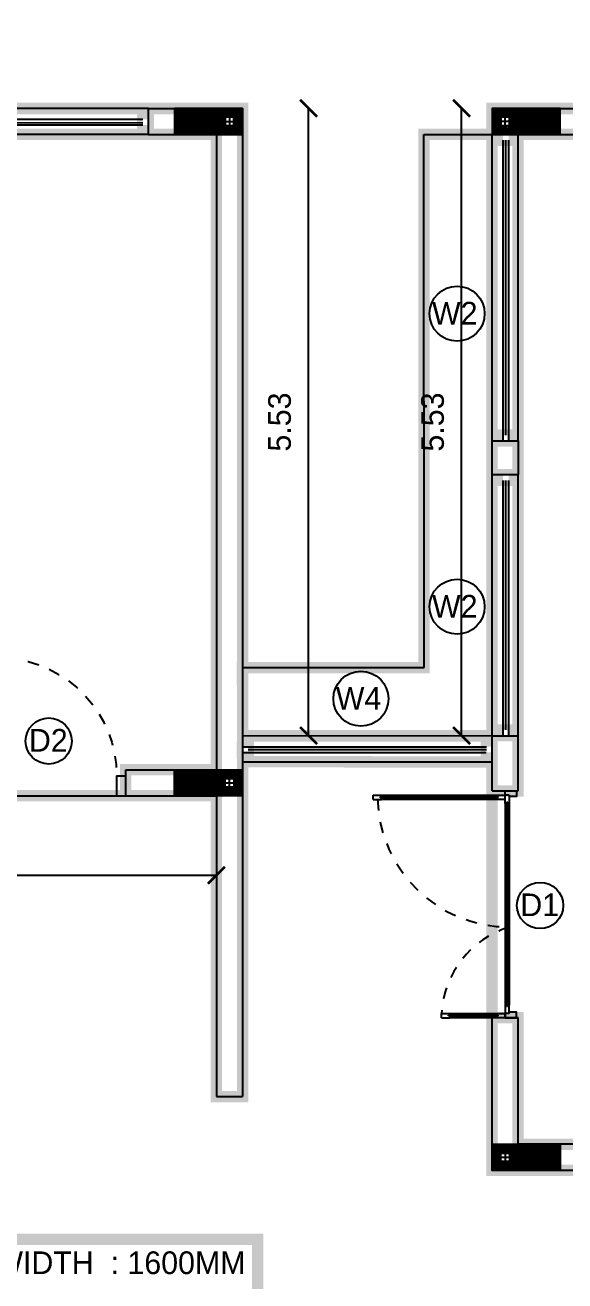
# Model space of a CAD drawing. Header units: metres. Extents: x 6101839 to 6102590, y -6659932 to -6659648.
# Drawn here: x 6102204.74 to 6102209.5, y -6659699.65 to -6659688.58 of the extents above; entities that cross this region are included whole.
import ezdxf

# ---------------------------------------------------------------- set-up
doc = ezdxf.new("R2010")
doc.units = ezdxf.units.M
doc.header["$LTSCALE"] = 500
doc.header["$MEASUREMENT"] = 0
doc.linetypes.add('DASHED2', pattern=[0.375, 0.25, -0.125])
doc.linetypes.add('HIDDEN', pattern=[0.375, 0.25, -0.125])
doc.layers.get('0').update_dxf_attribs({"linetype": 'CONTINUOUS'})
doc.layers.get('Defpoints').update_dxf_attribs({"linetype": 'CONTINUOUS'})
for name, color, linetype in [('above', 250, 'DASHED2'), ('BLK_1_FLR_1_BLT_UP_AREA', 26, 'CONTINUOUS'), ('BLK_1_FLR_1_CARPET_AREA', 25, 'CONTINUOUS'), ('BLK_1_FLR_1_CHAJJA', 6, 'CONTINUOUS'), ('BLK_1_LVL_1_BLDG_FOOT_PRINT', 1, 'CONTINUOUS'), ('COL', 2, 'CONTINUOUS'), ('DIM', 205, 'CONTINUOUS'), ('DOORTEXT', 13, 'CONTINUOUS'), ('ED', 30, 'CONTINUOUS'), ('FURN1', 252, 'CONTINUOUS'), ('FURNITURE', 252, 'CONTINUOUS'), ('FURNITURES', 252, 'CONTINUOUS'), ('HATCH', 15, 'CONTINUOUS'), ('T E X T', 7, 'CONTINUOUS'), ('W-SCH', 205, 'CONTINUOUS'), ('wall', 125, 'CONTINUOUS'), ('wall1', 125, 'CONTINUOUS'), ('WIN', 252, 'CONTINUOUS'), ('WINDOWS', 252, 'CONTINUOUS')]:
    doc.layers.add(name, color=color, linetype=linetype)
doc.styles.add('GD', font='GOTHIC.TTF')
doc.styles.add('RM', font='GOTHIC.TTF')
doc.styles.add('USA TEXT', font='GOTHIC.TTF')
doc.dimstyles.new('1-100-ED', dxfattribs={"dimtxt": 0.2, "dimasz": 0.15, "dimexe": 0.18, "dimexo": 0.0625, "dimgap": 0.15, "dimtad": 1, "dimzin": 0, "dimdsep": 46, "dimtxsty": 'USA TEXT', "dimblk": 'ARCHTICK', "dimcen": 0.1, "dimse1": 1, "dimse2": 1, "dimclrd": 256, "dimclrt": 256, "dimadec": 0, "dimazin": 0, "dimtfac": 1, "dimtofl": 0, "dimtmove": 0, "dimatfit": 3, "dimldrblk": 'ARCHTICK', "dimfxl": 0.18, "dimtolj": 1, "dimtzin": 0, "dimarcsym": 0})

# ---------------------------------------------------------------- blocks, each defined once
blk = doc.blocks.new('PIO-DOOR 750')
at = {"layer": 'FURN1'}
for p, q in [((-110, -50), (-110, 0)), ((0, -50), (-110, -50)), ((0, -50), (0, 0)), ((0, -662.5), (0, -750)), ((648.9, -662.5), (0, -662.5)), ((648.9, -662.5), (648.9, -700)), ((-110, -700), (-110, -750)), ((0, -700), (-110, -700)), ((648.9, -700), (0, -700))]:
    blk.add_line(p, q, dxfattribs=at)
at = {"layer": 'FURN1', "linetype": 'HIDDEN', "ltscale": 0.5}
blk.add_arc((0, -700), 650, 3.3033, 90.00406, dxfattribs=at)
blk = doc.blocks.new('NEWCOL')
at = {"layer": 'HATCH'}
h = blk.add_hatch(dxfattribs=at)
h.set_pattern_fill('ANSI31', color=256, scale=3, angle=270, style=0)
h.set_pattern_definition([(315, (-629970.926, -258732.088), (6.73519209, 6.73519209), [])])
h.paths.add_polyline_path([(0, 115), (-115, 115), (-115, 0), (-37.5, 0), (-37.5, 37.5), (0, 37.5)])
h.paths.add_polyline_path([(115, 115), (0, 115), (0, 37.5), (37.5, 37.5), (37.5, 0), (115, 0)])
h.paths.add_polyline_path([(115, 0), (37.5, 0), (37.5, -37.5), (0, -37.5), (0, -485), (115, -485)])
h.paths.add_polyline_path([(0, -37.5), (-37.5, -37.5), (-37.5, 0), (-115, 0), (-115, -485), (0, -485)])
at = {"layer": 'COL'}
for p, q in [((0, -485), (0, 115)), ((-115, 0), (115, 0))]:
    blk.add_line(p, q, dxfattribs=at)
for points in [[(-115, -485), (115, -485), (115, 115), (-115, 115)], [(-37.5, -37.5), (37.5, -37.5), (37.5, 37.5), (-37.5, 37.5)]]:
    blk.add_lwpolyline(points, close=True, dxfattribs=at)
blk = doc.blocks.new('_ArchTick')
at = {"color": 0, "linetype": 'ByBlock', "const_width": 0.15}
blk.add_lwpolyline([(-0.5, -0.5), (0.5, 0.5)], dxfattribs=at)
blk = doc.blocks.new('*D264')
at = {"layer": 'Defpoints', "color": 0, "transparency": 16777216}
for p in [(6102199.85, -6659695.376), (6102206.425, -6659695.376), (6102206.425, -6659696.076)]:
    blk.add_point(p, dxfattribs=at)
at = {"layer": 'ED', "lineweight": -2, "transparency": 16777216}
blk.add_line((6102199.85, -6659696.076), (6102206.425, -6659696.076), dxfattribs=at)
at = {"layer": 'ED', "lineweight": -2, "transparency": 16777216, "xscale": 0.15, "yscale": 0.15, "zscale": 0.15, "rotation": 180}
blk.add_blockref('_ArchTick', (6102199.85, -6659696.076), dxfattribs=at)
at = {"layer": 'ED', "lineweight": -2, "transparency": 16777216, "xscale": 0.15, "yscale": 0.15, "zscale": 0.15}
blk.add_blockref('_ArchTick', (6102206.425, -6659696.076), dxfattribs=at)
at = {"layer": 'ED', "transparency": 16777216, "insert": (6102203.137, -6659695.821), "char_height": 0.2, "attachment_point": 5, "style": 'USA TEXT'}
blk.add_mtext('\\A1;6.57', dxfattribs=at)
blk = doc.blocks.new('A$C607F0CF8')
at = {"layer": 'FURNITURES', "color": 233}
for p, q in [((-37, -280), (-37, -342)), ((-22, -330), (-16, -330)), ((-22, -342), (-22, -330)), ((-16, -342), (-16, -330)), ((0, -342), (0, -267)), ((-37, -342), (-22, -342)), ((-16, -342), (0, -342)), ((-37, -2180), (-37, -2118)), ((-37, -2118), (-22, -2118)), ((-22, -2118), (-22, -2130)), ((-22, -2130), (-16, -2130)), ((-16, -2118), (0, -2118)), ((-16, -2118), (-16, -2130)), ((0, -2118), (0, -2193))]:
    blk.add_line(p, q, dxfattribs=at)
at = {"layer": 'FURNITURES', "color": 250}
for p, q in [((-22, -2118), (-22, -330)), ((-16, -2118), (-16, -330)), ((-37, -2118), (-37, -342)), ((0, -2118), (0, -342))]:
    blk.add_line(p, q, dxfattribs=at)
at = {"layer": 'FURNITURES', "color": 250, "linetype": 'HIDDEN', "ltscale": 0.5}
for centre, radius, start, end in [((-285, -219), 847, 286.9835, 356.7492), ((-37, -2193), 1163, 1.8478, 90.0015)]:
    blk.add_arc(centre, radius, start, end, dxfattribs=at)
at = {"layer": 'wall', "color": 7}
for p, q in [((-37, -267), (0, -267)), ((-37, -267), (-37, -280)), ((0, -230), (75, -230)), ((0, -230), (0, -267)), ((75, -267), (0, -267)), ((62, -246), (62, -252)), ((75, -246), (62, -246)), ((75, -252), (62, -252)), ((75, -230), (75, -246)), ((75, -230), (486, -230)), ((75, -246), (499, -246)), ((75, -252), (75, -267)), ((75, -252), (499, -252)), ((486, -267), (75, -267)), ((561, -230), (486, -230)), ((486, -230), (486, -246)), ((486, -246), (499, -246)), ((486, -252), (486, -267)), ((486, -252), (499, -252)), ((561, -267), (486, -267)), ((499, -246), (499, -252)), ((561, -230), (561, -267)), ((-37, -2193), (-37, -2180)), ((-37, -2193), (0, -2193)), ((0, -2155), (75, -2155)), ((0, -2155), (0, -2193)), ((75, -2193), (0, -2193)), ((62, -2171), (62, -2177)), ((75, -2171), (62, -2171)), ((75, -2177), (62, -2177)), ((75, -2155), (75, -2171)), ((75, -2155), (1088, -2155)), ((75, -2171), (1100, -2171)), ((75, -2177), (75, -2193)), ((75, -2177), (1100, -2177)), ((1088, -2192), (75, -2193)), ((1162, -2155), (1088, -2155)), ((1088, -2155), (1088, -2171)), ((1088, -2171), (1100, -2171)), ((1088, -2177), (1088, -2192)), ((1088, -2177), (1100, -2177)), ((1162, -2192), (1088, -2192)), ((1100, -2171), (1100, -2177)), ((1162, -2155), (1162, -2192))]:
    blk.add_line(p, q, dxfattribs=at)
for points in [[(0, -267), (0, -230), (-100, -230), (-100, -280), (-37, -280)], [(0, -2193), (0, -2230), (-100, -2230), (-100, -2180), (-37, -2180)]]:
    blk.add_lwpolyline(points, dxfattribs=at)
blk = doc.blocks.new('*D340')
at = {"layer": 'Defpoints', "color": 0, "transparency": 16777216}
for p in [(6102204.425, -6659688.103), (6102204.31, -6659689.718), (6102204.425, -6659689.743)]:
    blk.add_point(p, dxfattribs=at)
at = {"layer": 'ED', "lineweight": -2, "transparency": 16777216}
for p, q in [((6102204.31, -6659688.103), (6102204.16, -6659688.103)), ((6102204.425, -6659688.103), (6102205.492, -6659688.103))]:
    blk.add_line(p, q, dxfattribs=at)
at = {"layer": 'ED', "lineweight": -2, "transparency": 16777216, "xscale": 0.15, "yscale": 0.15, "zscale": 0.15}
blk.add_blockref('_ArchTick', (6102204.31, -6659688.103), dxfattribs=at)
at = {"layer": 'ED', "lineweight": -2, "transparency": 16777216, "xscale": 0.15, "yscale": 0.15, "zscale": 0.15, "rotation": 180}
blk.add_blockref('_ArchTick', (6102204.425, -6659688.103), dxfattribs=at)
at = {"layer": 'ED', "transparency": 16777216, "insert": (6102205.108, -6659687.848), "char_height": 0.2, "attachment_point": 5, "style": 'USA TEXT'}
blk.add_mtext('\\A1;0.11', dxfattribs=at)
blk = doc.blocks.new('*D341')
at = {"layer": 'Defpoints', "color": 0, "transparency": 16777216}
for p in [(6102206.425, -6659688.103), (6102204.31, -6659689.718), (6102206.425, -6659689.741)]:
    blk.add_point(p, dxfattribs=at)
at = {"layer": 'ED', "lineweight": -2, "transparency": 16777216}
blk.add_line((6102204.31, -6659688.103), (6102206.425, -6659688.103), dxfattribs=at)
at = {"layer": 'ED', "lineweight": -2, "transparency": 16777216, "xscale": 0.15, "yscale": 0.15, "zscale": 0.15, "rotation": 180}
blk.add_blockref('_ArchTick', (6102204.31, -6659688.103), dxfattribs=at)
at = {"layer": 'ED', "lineweight": -2, "transparency": 16777216, "xscale": 0.15, "yscale": 0.15, "zscale": 0.15}
blk.add_blockref('_ArchTick', (6102206.425, -6659688.103), dxfattribs=at)
at = {"layer": 'ED', "transparency": 16777216, "insert": (6102205.367, -6659687.849), "char_height": 0.2, "attachment_point": 5, "style": 'USA TEXT'}
blk.add_mtext('\\A1;2.11', dxfattribs=at)
blk = doc.blocks.new('*D342')
at = {"layer": 'Defpoints', "color": 0, "transparency": 16777216}
for p in [(6102206.655, -6659688.103), (6102206.425, -6659689.741), (6102206.655, -6659689.755)]:
    blk.add_point(p, dxfattribs=at)
at = {"layer": 'ED', "lineweight": -2, "transparency": 16777216}
for p, q in [((6102206.425, -6659688.103), (6102206.275, -6659688.103)), ((6102206.655, -6659688.103), (6102207.775, -6659688.103))]:
    blk.add_line(p, q, dxfattribs=at)
at = {"layer": 'ED', "lineweight": -2, "transparency": 16777216, "xscale": 0.15, "yscale": 0.15, "zscale": 0.15}
blk.add_blockref('_ArchTick', (6102206.425, -6659688.103), dxfattribs=at)
at = {"layer": 'ED', "lineweight": -2, "transparency": 16777216, "xscale": 0.15, "yscale": 0.15, "zscale": 0.15, "rotation": 180}
blk.add_blockref('_ArchTick', (6102206.655, -6659688.103), dxfattribs=at)
at = {"layer": 'ED', "transparency": 16777216, "insert": (6102207.365, -6659687.848), "char_height": 0.2, "attachment_point": 5, "style": 'USA TEXT'}
blk.add_mtext('\\A1;0.23', dxfattribs=at)
blk = doc.blocks.new('*D343')
at = {"layer": 'Defpoints', "color": 0, "transparency": 16777216}
for p in [(6102208.854, -6659688.103), (6102206.655, -6659689.755), (6102208.854, -6659689.734)]:
    blk.add_point(p, dxfattribs=at)
at = {"layer": 'ED', "lineweight": -2, "transparency": 16777216}
blk.add_line((6102206.655, -6659688.103), (6102208.854, -6659688.103), dxfattribs=at)
at = {"layer": 'ED', "lineweight": -2, "transparency": 16777216, "xscale": 0.15, "yscale": 0.15, "zscale": 0.15, "rotation": 180}
blk.add_blockref('_ArchTick', (6102206.655, -6659688.103), dxfattribs=at)
at = {"layer": 'ED', "lineweight": -2, "transparency": 16777216, "xscale": 0.15, "yscale": 0.15, "zscale": 0.15}
blk.add_blockref('_ArchTick', (6102208.854, -6659688.103), dxfattribs=at)
at = {"layer": 'ED', "transparency": 16777216, "insert": (6102207.754, -6659687.848), "char_height": 0.2, "attachment_point": 5, "style": 'USA TEXT'}
blk.add_mtext('\\A1;2.20', dxfattribs=at)
blk = doc.blocks.new('*D344')
at = {"layer": 'Defpoints', "color": 0, "transparency": 16777216}
for p in [(6102209.084, -6659688.103), (6102208.854, -6659689.734), (6102209.084, -6659689.781)]:
    blk.add_point(p, dxfattribs=at)
at = {"layer": 'ED', "lineweight": -2, "transparency": 16777216}
for p, q in [((6102208.854, -6659688.103), (6102208.704, -6659688.103)), ((6102209.084, -6659688.103), (6102210.205, -6659688.103))]:
    blk.add_line(p, q, dxfattribs=at)
at = {"layer": 'ED', "lineweight": -2, "transparency": 16777216, "xscale": 0.15, "yscale": 0.15, "zscale": 0.15}
blk.add_blockref('_ArchTick', (6102208.854, -6659688.103), dxfattribs=at)
at = {"layer": 'ED', "lineweight": -2, "transparency": 16777216, "xscale": 0.15, "yscale": 0.15, "zscale": 0.15, "rotation": 180}
blk.add_blockref('_ArchTick', (6102209.084, -6659688.103), dxfattribs=at)
at = {"layer": 'ED', "transparency": 16777216, "insert": (6102209.795, -6659687.848), "char_height": 0.2, "attachment_point": 5, "style": 'USA TEXT'}
blk.add_mtext('\\A1;0.23', dxfattribs=at)
blk = doc.blocks.new('*D345')
at = {"layer": 'Defpoints', "color": 0, "transparency": 16777216}
for p in [(6102218.854, -6659688.103), (6102209.084, -6659689.781), (6102218.854, -6659690.391)]:
    blk.add_point(p, dxfattribs=at)
at = {"layer": 'ED', "lineweight": -2, "transparency": 16777216}
blk.add_line((6102209.084, -6659688.103), (6102218.854, -6659688.103), dxfattribs=at)
at = {"layer": 'ED', "lineweight": -2, "transparency": 16777216, "xscale": 0.15, "yscale": 0.15, "zscale": 0.15, "rotation": 180}
blk.add_blockref('_ArchTick', (6102209.084, -6659688.103), dxfattribs=at)
at = {"layer": 'ED', "lineweight": -2, "transparency": 16777216, "xscale": 0.15, "yscale": 0.15, "zscale": 0.15}
blk.add_blockref('_ArchTick', (6102218.854, -6659688.103), dxfattribs=at)
at = {"layer": 'ED', "transparency": 16777216, "insert": (6102213.969, -6659687.848), "char_height": 0.2, "attachment_point": 5, "style": 'USA TEXT'}
blk.add_mtext('\\A1;9.77', dxfattribs=at)
blk = doc.blocks.new('*D1237')
at = {"layer": 'Defpoints', "color": 0, "transparency": 16777216}
for p in [(6102208.586, -6659689.317), (6102208.855, -6659689.317), (6102208.854, -6659694.846)]:
    blk.add_point(p, dxfattribs=at)
at = {"layer": 'ED', "lineweight": -2, "transparency": 16777216}
blk.add_line((6102208.586, -6659694.846), (6102208.586, -6659689.317), dxfattribs=at)
at = {"layer": 'ED', "lineweight": -2, "transparency": 16777216, "xscale": 0.15, "yscale": 0.15, "zscale": 0.15}
for p, rotation in [((6102208.586, -6659689.317), 90), ((6102208.586, -6659694.846), 270)]:
    blk.add_blockref('_ArchTick', p, dxfattribs=dict(at, rotation=rotation))
at = {"layer": 'ED', "transparency": 16777216, "insert": (6102208.331, -6659692.082), "char_height": 0.2, "attachment_point": 5, "rotation": 90, "style": 'USA TEXT'}
blk.add_mtext('\\A1;5.53', dxfattribs=at)
blk = doc.blocks.new('*D1238')
at = {"layer": 'Defpoints', "color": 0, "transparency": 16777216}
for p in [(6102206.655, -6659689.317), (6102207.237, -6659689.317), (6102206.655, -6659694.846)]:
    blk.add_point(p, dxfattribs=at)
at = {"layer": 'ED', "lineweight": -2, "transparency": 16777216}
blk.add_line((6102207.237, -6659694.846), (6102207.237, -6659689.317), dxfattribs=at)
at = {"layer": 'ED', "lineweight": -2, "transparency": 16777216, "xscale": 0.15, "yscale": 0.15, "zscale": 0.15}
for p, rotation in [((6102207.237, -6659689.317), 90), ((6102207.237, -6659694.846), 270)]:
    blk.add_blockref('_ArchTick', p, dxfattribs=dict(at, rotation=rotation))
at = {"layer": 'ED', "transparency": 16777216, "insert": (6102206.982, -6659692.082), "char_height": 0.2, "attachment_point": 5, "rotation": 90, "style": 'USA TEXT'}
blk.add_mtext('\\A1;5.53', dxfattribs=at)

msp = doc.modelspace()

# ---------------------------------------------------------------- linework, layer by layer
at = {"layer": 'above', "linetype": 'ByBlock'}
for p, q in [((6102208.25453, -6659694.24613), (6102208.25442, -6659689.54747)), ((6102208.25442, -6659689.54747), (6102208.85433, -6659689.54747)), ((6102206.65415, -6659694.24623), (6102208.25453, -6659694.24613))]:
    msp.add_line(p, q, dxfattribs=at)
at = {"layer": 'above', "const_width": 0.1}
msp.add_lwpolyline([(6102208.85426, -6659689.54747), (6102208.25442, -6659689.54748), (6102208.25453, -6659694.24613), (6102206.65456, -6659694.24613)], dxfattribs=at)
at = {"layer": 'BLK_1_FLR_1_BLT_UP_AREA', "color": 26, "linetype": 'Continuous', "const_width": 0.1}
msp.add_lwpolyline([(6102198.11957, -6659701.95746), (6102198.11957, -6659697.79746), (6102199.61957, -6659697.79722), (6102199.61957, -6659695.37623), (6102198.11957, -6659695.37623), (6102198.11957, -6659689.31739), (6102206.65456, -6659689.31739), (6102206.65492, -6659694.84623), (6102208.85456, -6659694.8461), (6102208.85433, -6659689.31746), (6102229.08432, -6659689.31746)], dxfattribs=at)
at = {"layer": 'BLK_1_FLR_1_CARPET_AREA', "color": 15, "const_width": 0.1}
for points in [[(6102198.34957, -6659689.54739), (6102206.42456, -6659689.54739), (6102206.4248, -6659695.14623), (6102205.62456, -6659695.14623), (6102205.62455, -6659695.37627), (6102204.42456, -6659695.37623), (6102204.42456, -6659695.14623), (6102198.34957, -6659695.14623)], [(6102209.08433, -6659698.44746), (6102209.08433, -6659697.33246), (6102208.85434, -6659697.33246), (6102208.85434, -6659695.33246), (6102209.08433, -6659695.33246), (6102209.08426, -6659689.54746), (6102218.85433, -6659689.54746), (6102218.85433, -6659696.21746), (6102214.85433, -6659696.21746), (6102214.85433, -6659696.44746), (6102215.08432, -6659696.44746), (6102215.08432, -6659698.44746)]]:
    msp.add_lwpolyline(points, close=True, dxfattribs=at)
msp.add_lwpolyline([(6102198.34957, -6659701.72745), (6102198.34957, -6659698.02746), (6102204.48309, -6659698.02746), (6102204.48309, -6659697.79746), (6102199.84957, -6659697.79746), (6102199.84957, -6659695.37623), (6102206.42456, -6659695.37623), (6102206.42456, -6659698.02746), (6102206.65456, -6659698.02746), (6102206.65437, -6659695.07623), (6102208.85445, -6659695.07725), (6102208.85445, -6659698.67746), (6102215.08432, -6659698.67746), (6102215.08432, -6659696.44746), (6102216.88432, -6659696.44746), (6102216.88432, -6659698.67746), (6102221.05433, -6659698.67746), (6102221.05433, -6659696.44746), (6102222.85433, -6659696.44746), (6102222.85433, -6659698.67746), (6102229.08432, -6659698.67746)], dxfattribs=at)
at = {"layer": 'BLK_1_FLR_1_CHAJJA', "linetype": 'Continuous', "const_width": 0.1}
msp.add_lwpolyline([(6102206.65415, -6659694.24623), (6102208.25453, -6659694.24613), (6102208.25442, -6659689.54747), (6102208.85435, -6659689.54744), (6102208.85469, -6659694.84609), (6102206.65492, -6659694.84623)], close=True, dxfattribs=at)
at = {"layer": 'BLK_1_LVL_1_BLDG_FOOT_PRINT', "ltscale": 400, "const_width": 0.1}
msp.add_lwpolyline([(6102198.11957, -6659701.95935), (6102198.11957, -6659697.79935), (6102199.61957, -6659697.79912), (6102199.61957, -6659695.37813), (6102198.11957, -6659695.37813), (6102198.11957, -6659689.31928), (6102206.65456, -6659689.31928), (6102206.65492, -6659694.84813), (6102208.85456, -6659694.84799), (6102208.85433, -6659689.31935), (6102229.08432, -6659689.31935)], dxfattribs=at)
at = {"layer": 'ED', "linetype": 'ByBlock'}
msp.add_line((6102204.42456, -6659695.37623), (6102205.62456, -6659695.37627), dxfattribs=at)
at = {"layer": 'FURN1', "const_width": 0.1}
for points in [[(6102205.82456, -6659689.41542), (6102205.77455, -6659689.41542), (6102205.77455, -6659689.46536), (6102205.82456, -6659689.4654)], [(6102208.95133, -6659689.54746), (6102208.95133, -6659689.59746), (6102209.00133, -6659689.59746), (6102209.00133, -6659689.54746)], [(6102208.95133, -6659689.54809), (6102208.95133, -6659689.59809), (6102209.00133, -6659689.59808), (6102209.00133, -6659689.54808)], [(6102208.95147, -6659692.24785), (6102208.95147, -6659692.19785), (6102209.00147, -6659692.19784), (6102209.00147, -6659692.24784)], [(6102208.95147, -6659692.24722), (6102208.95147, -6659692.19722), (6102209.00147, -6659692.19722), (6102209.00147, -6659692.24722)], [(6102208.95148, -6659692.54584), (6102208.95148, -6659692.59584), (6102209.00148, -6659692.59584), (6102209.00148, -6659692.54584)], [(6102208.95148, -6659692.54647), (6102208.95148, -6659692.59647), (6102209.00148, -6659692.59647), (6102209.00148, -6659692.54647)], [(6102208.95163, -6659694.8456), (6102208.95162, -6659694.7956), (6102209.00162, -6659694.7956), (6102209.00163, -6659694.8456)], [(6102208.95162, -6659694.84623), (6102208.95162, -6659694.79623), (6102209.00162, -6659694.79622), (6102209.00162, -6659694.84622)], [(6102206.65419, -6659694.9433), (6102206.70419, -6659694.94329), (6102206.70419, -6659694.99329), (6102206.65419, -6659694.9933)], [(6102206.65482, -6659694.9433), (6102206.70482, -6659694.9433), (6102206.70482, -6659694.9933), (6102206.65482, -6659694.9933)], [(6102208.8538, -6659694.94315), (6102208.8038, -6659694.94316), (6102208.80381, -6659694.99316), (6102208.85381, -6659694.99315)], [(6102208.85443, -6659694.94315), (6102208.80443, -6659694.94315), (6102208.80443, -6659694.99315), (6102208.85443, -6659694.99315)]]:
    msp.add_lwpolyline(points, close=True, dxfattribs=at)
at = {"layer": 'FURNITURE', "linetype": 'ByBlock', "ltscale": 0.2}
for p, q in [((6102205.77459, -6659689.41542), (6102198.99963, -6659689.41542)), ((6102205.77455, -6659689.4654), (6102198.9996, -6659689.4654)), ((6102208.95147, -6659692.24722), (6102208.95133, -6659689.59746)), ((6102209.00147, -6659692.24722), (6102209.00133, -6659689.59808)), ((6102208.95163, -6659694.8456), (6102208.95148, -6659692.59584)), ((6102209.00163, -6659694.8456), (6102209.00149, -6659692.59647)), ((6102206.65482, -6659694.9433), (6102208.80443, -6659694.94315)), ((6102206.65482, -6659694.9933), (6102208.80381, -6659694.99316))]:
    msp.add_line(p, q, dxfattribs=at)
at = {"layer": 'FURNITURE', "color": 4, "linetype": 'ByBlock', "ltscale": 0.2}
for p, q in [((6102205.77457, -6659689.44698), (6102198.99961, -6659689.44041)), ((6102208.97647, -6659692.19722), (6102208.97633, -6659689.59746)), ((6102208.97662, -6659694.7956), (6102208.97649, -6659692.59584)), ((6102206.70482, -6659694.9683), (6102208.80443, -6659694.96816))]:
    msp.add_line(p, q, dxfattribs=at)
at = {"layer": 'W-SCH'}
for centre, radius in [((6102208.54639, -6659691.12691), 0.24242), ((6102208.54639, -6659693.70941), 0.24242), ((6102207.69831, -6659694.52046), 0.24242), ((6102204.94557, -6659694.89323), 0.20375), ((6102209.27766, -6659696.34289), 0.20375)]:
    msp.add_circle(centre, radius, dxfattribs=at)
at = {"layer": 'wall1', "linetype": 'ByBlock'}
for p, q in [((6102205.82456, -6659689.31739), (6102206.65456, -6659689.31739)), ((6102205.82456, -6659689.54739), (6102205.82456, -6659689.31739)), ((6102206.65456, -6659689.31739), (6102206.65456, -6659698.02746)), ((6102208.85433, -6659689.31746), (6102210.16934, -6659689.31749)), ((6102205.82456, -6659689.54739), (6102206.42456, -6659689.54739)), ((6102206.42456, -6659689.54739), (6102206.42456, -6659695.14623)), ((6102208.85433, -6659689.54747), (6102209.08433, -6659689.54746)), ((6102209.08433, -6659689.54746), (6102210.16933, -6659689.54746)), ((6102208.85442, -6659692.54585), (6102208.85439, -6659692.24785)), ((6102208.85441, -6659692.24785), (6102209.08447, -6659692.24784)), ((6102209.08447, -6659692.24784), (6102209.0845, -6659692.54584)), ((6102208.85449, -6659692.54585), (6102209.08449, -6659692.54584)), ((6102208.85433, -6659695.33246), (6102208.85456, -6659694.84623)), ((6102208.85456, -6659694.84623), (6102209.08463, -6659694.84622)), ((6102209.08433, -6659695.33246), (6102209.08433, -6659694.84622)), ((6102205.62456, -6659695.14627), (6102206.42456, -6659695.14623)), ((6102205.62456, -6659695.37627), (6102205.62456, -6659695.14627)), ((6102205.62456, -6659695.37627), (6102206.42456, -6659695.37623)), ((6102206.42456, -6659695.37623), (6102206.42456, -6659698.02746)), ((6102208.85433, -6659695.33246), (6102209.08433, -6659695.33246)), ((6102208.85433, -6659698.67746), (6102208.85434, -6659697.33246)), ((6102209.08434, -6659697.33246), (6102208.85434, -6659697.33246)), ((6102209.08433, -6659698.44746), (6102209.08434, -6659697.33246)), ((6102206.42456, -6659698.02746), (6102206.65456, -6659698.02746)), ((6102215.08432, -6659698.44746), (6102209.08433, -6659698.44746)), ((6102215.08432, -6659698.67746), (6102208.85433, -6659698.67746))]:
    msp.add_line(p, q, dxfattribs=at)
at = {"layer": 'WIN', "const_width": 0.1}
msp.add_lwpolyline([(6102204.34371, -6659700.47148), (6102206.78862, -6659700.47148), (6102206.78862, -6659699.28498), (6102204.34371, -6659699.28498)], close=True, dxfattribs=at)
at = {"layer": 'WINDOWS', "linetype": 'ByBlock'}
for p, q in [((6102205.82456, -6659689.31739), (6102198.94957, -6659689.31739)), ((6102205.82456, -6659689.54739), (6102198.94957, -6659689.54739)), ((6102208.85441, -6659692.24785), (6102208.85426, -6659689.54747)), ((6102209.08441, -6659692.24784), (6102209.08426, -6659689.54746)), ((6102208.85456, -6659694.84623), (6102208.85442, -6659692.54585)), ((6102209.08456, -6659694.84622), (6102209.08442, -6659692.54584)), ((6102206.65419, -6659694.84623), (6102208.85442, -6659694.84609)), ((6102206.6542, -6659695.07623), (6102208.85444, -6659695.07609))]:
    msp.add_line(p, q, dxfattribs=at)

# ---------------------------------------------------------------- block references
at = {"layer": 'COL', "yscale": 0.001, "zscale": 0.001}
for p, xscale, rotation in [((6102206.53956, -6659689.43239), 0.001, 270), ((6102208.96933, -6659689.43246), 0.001, 90), ((6102206.53956, -6659695.26123), -0.001, 270), ((6102208.96933, -6659698.56246), -0.001, 90)]:
    msp.add_blockref('NEWCOL', p, dxfattribs=dict(at, xscale=xscale, rotation=rotation))
at = {"layer": 'DIM', "xscale": 0.001, "yscale": 0.001, "zscale": 0.001, "rotation": 180}
msp.add_blockref('A$C607F0CF8', (6102208.96919, -6659697.56245), dxfattribs=at)
at = {"layer": 'FURN1', "xscale": -0.0015999999611671, "yscale": 0.0015999999623746, "zscale": 0.0015999999622463, "rotation": 269.9983603543528}
msp.add_blockref('PIO-DOOR 750', (6102205.62456, -6659695.20027), dxfattribs=at)

# ---------------------------------------------------------------- texts
at = {"layer": 'DOORTEXT', "color": 3, "style": 'RM'}
for s, p in [('W2', (6102208.32519, -6659691.2233)), ('W2', (6102208.32519, -6659693.8058)), ('W4', (6102207.47712, -6659694.61685)), ('D2', (6102204.77126, -6659694.98714)), ('D1', (6102209.10335, -6659696.4368))]:
    msp.add_text(s, height=0.2, dxfattribs=at).set_placement(p)
at = {"layer": 'T E X T', "style": 'GD'}
msp.add_text('WIDTH  : 1600MM', height=0.2, dxfattribs=at).set_placement((6102204.46655, -6659699.59118))

# ---------------------------------------------------------------- dimensions: what is measured, and where the dimension line sits
at = {"layer": 'ED'}
for base, p1, p2, picture, middle in [((6102204.4245596472, -6659688.1029678462), (6102204.3095596479, -6659689.7184678474), (6102204.4245596472, -6659689.743467846), '*D340', (6102205.1084141675, -6659687.8479372552)), ((6102206.4245596463, -6659688.1029678462), (6102204.3095596479, -6659689.7184678474), (6102206.4245596463, -6659689.7409678437), '*D341', (6102205.3670596471, -6659687.8485490838)), ((6102206.65456, -6659688.10297), (6102206.42456, -6659689.74097), (6102206.65456, -6659689.75547), '*D342', (6102207.36479, -6659687.84794)), ((6102208.85427, -6659688.10297), (6102206.65456, -6659689.75547), (6102208.85427, -6659689.73447), '*D343', (6102207.75442, -6659687.84794)), ((6102209.08428, -6659688.10297), (6102208.85427, -6659689.73447), (6102209.08428, -6659689.78097), '*D344', (6102209.79451, -6659687.84794)), ((6102218.85433, -6659688.10297), (6102209.08428, -6659689.78097), (6102218.85433, -6659690.39147), '*D345', (6102213.96931, -6659687.84794)), ((6102206.42456, -6659696.07647), (6102199.84957, -6659695.37623), (6102206.42456, -6659695.37623), '*D264', (6102203.13706, -6659695.82144))]:
    dim = msp.add_linear_dim(base=base, p1=p1, p2=p2, dimstyle='1-100-ED', dxfattribs=at)
    dim.commit()
    dim.dimension.update_dxf_attribs({"geometry": picture, "text_midpoint": middle})
for base, p1, p2, picture, middle in [((6102207.23748, -6659689.31739), (6102206.65456, -6659694.84623), (6102206.65456, -6659689.31739), '*D1238', (6102206.98245, -6659692.08181)), ((6102208.58614, -6659689.31746), (6102208.85442, -6659694.84609), (6102208.85458, -6659689.31746), '*D1237', (6102208.33111, -6659692.08177))]:
    dim = msp.add_linear_dim(base=base, p1=p1, p2=p2, angle=90, dimstyle='1-100-ED', dxfattribs=at)
    dim.commit()
    dim.dimension.update_dxf_attribs({"geometry": picture, "text_midpoint": middle})

doc.saveas('drawing.dxf')
